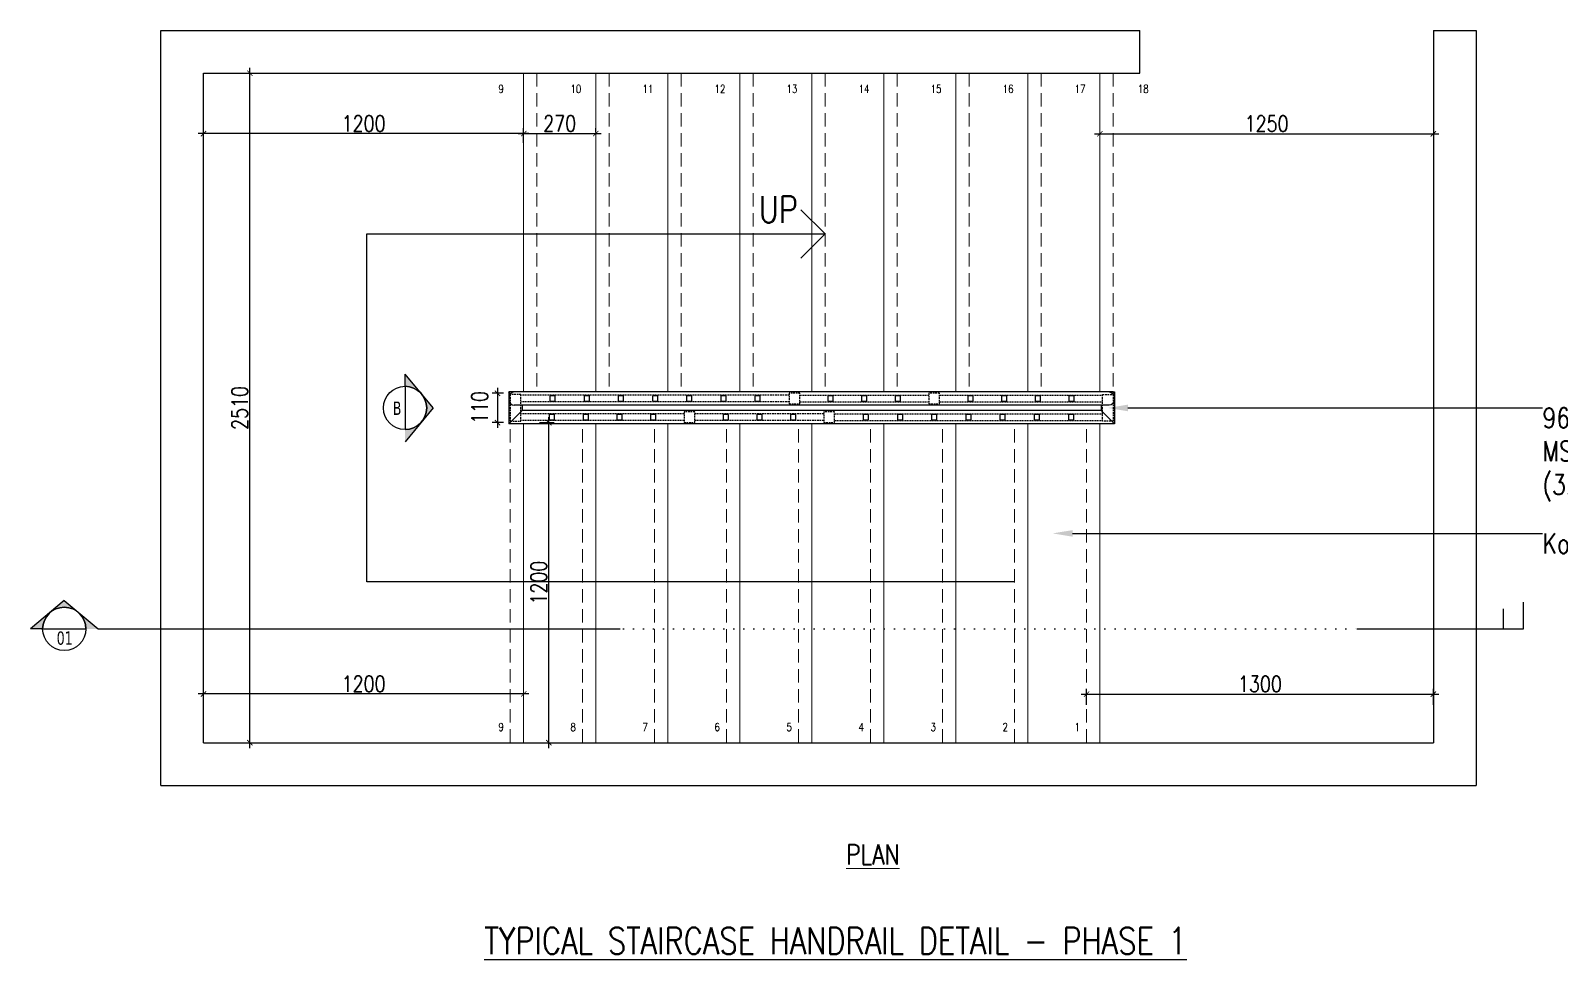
# Model space of a CAD drawing. Extents: x -32840 to 422982, y 280745 to 888746.
# Drawn here: x 371815 to 377553, y 463887 to 467369 of the extents above; entities that cross this region are included whole.
import ezdxf
from ezdxf import colors
from ezdxf.entities.mleader import LeaderData, LeaderLine
from ezdxf.math import Vec2, Vec3

# ---------------------------------------------------------------- set-up
doc = ezdxf.new("R2010")
doc.units = 0
doc.header["$LTSCALE"] = 1000
doc.header["$PDMODE"] = 3
for name, pattern in [('CONTINOUS', [0]), ('DOT', [0.25, 0, -0.25]), ('HIDDEN', [0.375, 0.25, -0.125]), ('HIDDEN2', [0.1875, 0.125, -0.0625])]:
    doc.linetypes.add(name, pattern=pattern)
doc.layers.get('Defpoints').update_dxf_attribs({"linetype": 'HIDDEN'})
doc.layers.add('1.B-6-8 (BASE DWG)$0$C-PC-STIR-PLAN', color=21, linetype='Continuous', lineweight=20)
for name, color, linetype in [('A-CHORD SEC TAG', 2, 'Continuous'), ('A-RAIL-ELE', 5, 'Continuous'), ('A-WALL', 7, 'CONTINOUS'), ('Text', 7, 'Continuous')]:
    doc.layers.add(name, color=color, linetype=linetype)
doc.styles.add('ROMANS', font='romans.shx', dxfattribs={"width": 0.8})
doc.dimstyles.new('110', dxfattribs={"dimscale": 20, "dimtxt": 3, "dimasz": 1, "dimexe": 1, "dimexo": 1, "dimgap": 0.4, "dimtad": 1, "dimdec": 0, "dimzin": 3, "dimdsep": 46, "dimtxsty": 'ROMANS', "dimblk": 'ARCHTICK', "dimcen": 0.0625, "dimdle": 1, "dimclrd": 3, "dimclre": 3, "dimclrt": 6, "dimadec": 0, "dimazin": 0, "dimtfac": 1, "dimtdec": 0, "dimtix": 1, "dimtmove": 1, "dimatfit": 3, "dimfxl": 1, "dimfrac": 2, "dimtolj": 1, "dimtzin": 3, "dimarcsym": 0})

# ---------------------------------------------------------------- blocks, each defined once
blk = doc.blocks.new('_ArchTick')
at = {"color": 0, "linetype": 'ByBlock', "const_width": 0.15}
blk.add_lwpolyline([(-0.5, -0.5), (0.5, 0.5)], dxfattribs=at)
blk = doc.blocks.new('*D2047')
at = {"layer": 'A-WALL', "color": 3, "lineweight": -2, "transparency": 16777216}
for p, q in [((372532.1, 467209.4), (372657, 467209.4)), ((372637, 464679.4), (372637, 467229.4)), ((372532.1, 464699.4), (372657, 464699.4))]:
    blk.add_line(p, q, dxfattribs=at)
at = {"layer": 'Defpoints', "color": 0, "transparency": 16777216}
for p in [(372512.1, 467209.4), (372637, 467209.4), (372512.1, 464699.4)]:
    blk.add_point(p, dxfattribs=at)
at = {"layer": 'A-WALL', "color": 3, "lineweight": -2, "transparency": 16777216, "xscale": 20, "yscale": 20, "zscale": 20}
for p, rotation in [((372637, 467209.4), 90), ((372637, 464699.4), 270)]:
    blk.add_blockref('_ArchTick', p, dxfattribs=dict(at, rotation=rotation))
at = {"layer": 'A-WALL', "color": 6, "transparency": 16777216, "insert": (372599, 465954.4), "char_height": 60, "attachment_point": 5, "rotation": 90, "style": 'ROMANS'}
blk.add_mtext('\\A1;2510', dxfattribs=at)
blk = doc.blocks.new('*D2048')
at = {"layer": 'A-RAIL-ELE', "color": 3, "lineweight": -2, "transparency": 16777216}
for p, q in [((373723.2, 465899.4), (373777.8, 465899.4)), ((373757.8, 464679.4), (373757.8, 465919.4)), ((373723.2, 464699.4), (373777.8, 464699.4))]:
    blk.add_line(p, q, dxfattribs=at)
at = {"layer": 'Defpoints', "color": 0, "transparency": 16777216}
for p in [(373703.2, 465899.4), (373757.8, 465899.4), (373703.2, 464699.4)]:
    blk.add_point(p, dxfattribs=at)
at = {"layer": 'A-RAIL-ELE', "color": 3, "lineweight": -2, "transparency": 16777216, "xscale": 20, "yscale": 20, "zscale": 20}
for p, rotation in [((373757.8, 465899.4), 90), ((373757.8, 464699.4), 270)]:
    blk.add_blockref('_ArchTick', p, dxfattribs=dict(at, rotation=rotation))
at = {"layer": 'A-RAIL-ELE', "color": 6, "transparency": 16777216, "insert": (373719.8, 465299.4), "char_height": 60, "attachment_point": 5, "rotation": 90, "style": 'ROMANS'}
blk.add_mtext('\\A1;1200', dxfattribs=at)
blk = doc.blocks.new('*D2049')
at = {"layer": 'A-RAIL-ELE', "color": 3, "lineweight": -2, "transparency": 16777216}
for p, q in [((373588.3, 466009.4), (373545.3, 466009.4)), ((373565.3, 466029.4), (373565.3, 465879.4)), ((373588.3, 465899.4), (373545.3, 465899.4))]:
    blk.add_line(p, q, dxfattribs=at)
at = {"layer": 'Defpoints', "color": 0, "transparency": 16777216}
for p in [(373608.3, 466009.4), (373565.3, 465899.4), (373608.3, 465899.4)]:
    blk.add_point(p, dxfattribs=at)
at = {"layer": 'A-RAIL-ELE', "color": 3, "lineweight": -2, "transparency": 16777216, "xscale": 20, "yscale": 20, "zscale": 20}
for p, rotation in [((373565.3, 466009.4), 90), ((373565.3, 465899.4), 270)]:
    blk.add_blockref('_ArchTick', p, dxfattribs=dict(at, rotation=rotation))
at = {"layer": 'A-RAIL-ELE', "color": 6, "transparency": 16777216, "insert": (373498.4, 465956.2), "char_height": 60, "attachment_point": 5, "rotation": 90, "style": 'ROMANS'}
blk.add_mtext('\\A1;110', dxfattribs=at)
blk = doc.blocks.new('*D2050')
at = {"layer": 'A-RAIL-ELE', "color": 3, "lineweight": -2, "transparency": 16777216}
for p, q in [((375773.3, 464841), (375773.3, 464901.5)), ((377073.3, 464841), (377073.3, 464901.5)), ((375753.3, 464881.5), (377093.3, 464881.5))]:
    blk.add_line(p, q, dxfattribs=at)
at = {"layer": 'Defpoints', "color": 0, "transparency": 16777216}
for p in [(377073.3, 464881.5), (375773.3, 464821), (377073.3, 464821)]:
    blk.add_point(p, dxfattribs=at)
at = {"layer": 'A-RAIL-ELE', "color": 3, "lineweight": -2, "transparency": 16777216, "xscale": 20, "yscale": 20, "zscale": 20, "rotation": 180}
blk.add_blockref('_ArchTick', (375773.3, 464881.5), dxfattribs=at)
at = {"layer": 'A-RAIL-ELE', "color": 3, "lineweight": -2, "transparency": 16777216, "xscale": 20, "yscale": 20, "zscale": 20}
blk.add_blockref('_ArchTick', (377073.3, 464881.5), dxfattribs=at)
at = {"layer": 'A-RAIL-ELE', "color": 6, "transparency": 16777216, "insert": (376423.3, 464919.5), "char_height": 60, "attachment_point": 5, "style": 'ROMANS'}
blk.add_mtext('\\A1;1300', dxfattribs=at)
blk = doc.blocks.new('TAG-SEC-TAIL')
for p, q in [((22, 0), (22, 3)), ((25, 0), (25, 4)), ((0, 0), (25, 0))]:
    blk.add_line(p, q)
blk = doc.blocks.new('*D2051')
at = {"layer": 'A-RAIL-ELE', "color": 3, "lineweight": -2, "transparency": 16777216}
for p, q in [((373643.3, 466983), (373953.3, 466983)), ((373663.3, 466988.2), (373663.3, 467003)), ((373933.3, 466988.2), (373933.3, 467003))]:
    blk.add_line(p, q, dxfattribs=at)
at = {"layer": 'Defpoints', "color": 0, "transparency": 16777216}
for p in [(373663.3, 466968.2), (373933.3, 466983), (373933.3, 466968.2)]:
    blk.add_point(p, dxfattribs=at)
at = {"layer": 'A-RAIL-ELE', "color": 3, "lineweight": -2, "transparency": 16777216, "xscale": 20, "yscale": 20, "zscale": 20, "rotation": 180}
blk.add_blockref('_ArchTick', (373663.3, 466983), dxfattribs=at)
at = {"layer": 'A-RAIL-ELE', "color": 3, "lineweight": -2, "transparency": 16777216, "xscale": 20, "yscale": 20, "zscale": 20}
blk.add_blockref('_ArchTick', (373933.3, 466983), dxfattribs=at)
at = {"layer": 'A-RAIL-ELE', "color": 6, "transparency": 16777216, "insert": (373798.3, 467021), "char_height": 60, "attachment_point": 5, "style": 'ROMANS'}
blk.add_mtext('\\A1;270', dxfattribs=at)
blk = doc.blocks.new('*D2052')
at = {"layer": 'A-RAIL-ELE', "color": 3, "lineweight": -2, "transparency": 16777216}
blk.add_line((373683.3, 464882), (372443.3, 464882), dxfattribs=at)
at = {"layer": 'Defpoints', "color": 0, "transparency": 16777216}
for p in [(372463.3, 464882), (372463.3, 464882), (373663.3, 464882)]:
    blk.add_point(p, dxfattribs=at)
at = {"layer": 'A-RAIL-ELE', "color": 3, "lineweight": -2, "transparency": 16777216, "xscale": 20, "yscale": 20, "zscale": 20, "rotation": 180}
blk.add_blockref('_ArchTick', (372463.3, 464882), dxfattribs=at)
at = {"layer": 'A-RAIL-ELE', "color": 3, "lineweight": -2, "transparency": 16777216, "xscale": 20, "yscale": 20, "zscale": 20}
blk.add_blockref('_ArchTick', (373663.3, 464882), dxfattribs=at)
at = {"layer": 'A-RAIL-ELE', "color": 6, "transparency": 16777216, "insert": (373063.3, 464920), "char_height": 60, "attachment_point": 5, "style": 'ROMANS'}
blk.add_mtext('\\A1;1200', dxfattribs=at)
blk = doc.blocks.new('*D2053')
at = {"layer": 'A-RAIL-ELE', "color": 3, "lineweight": -2, "transparency": 16777216}
blk.add_line((375803.3, 466982.5), (377093.3, 466982.5), dxfattribs=at)
at = {"layer": 'Defpoints', "color": 0, "transparency": 16777216}
for p in [(375823.3, 466982.5), (377073.3, 466982.5), (377073.3, 466982.5)]:
    blk.add_point(p, dxfattribs=at)
at = {"layer": 'A-RAIL-ELE', "color": 3, "lineweight": -2, "transparency": 16777216, "xscale": 20, "yscale": 20, "zscale": 20, "rotation": 180}
blk.add_blockref('_ArchTick', (375823.3, 466982.5), dxfattribs=at)
at = {"layer": 'A-RAIL-ELE', "color": 3, "lineweight": -2, "transparency": 16777216, "xscale": 20, "yscale": 20, "zscale": 20}
blk.add_blockref('_ArchTick', (377073.3, 466982.5), dxfattribs=at)
at = {"layer": 'A-RAIL-ELE', "color": 6, "transparency": 16777216, "insert": (376448.3, 467020.5), "char_height": 60, "attachment_point": 5, "style": 'ROMANS'}
blk.add_mtext('\\A1;1250', dxfattribs=at)
blk = doc.blocks.new('*D2054')
at = {"layer": 'A-RAIL-ELE', "color": 3, "lineweight": -2, "transparency": 16777216}
for p, q in [((373683.3, 466983), (372443.3, 466983)), ((372463.3, 466948), (372463.3, 467003)), ((373663.3, 466948), (373663.3, 467003))]:
    blk.add_line(p, q, dxfattribs=at)
at = {"layer": 'Defpoints', "color": 0, "transparency": 16777216}
for p in [(372463.3, 466983), (372463.3, 466928), (373663.3, 466928)]:
    blk.add_point(p, dxfattribs=at)
at = {"layer": 'A-RAIL-ELE', "color": 3, "lineweight": -2, "transparency": 16777216, "xscale": 20, "yscale": 20, "zscale": 20, "rotation": 180}
blk.add_blockref('_ArchTick', (372463.3, 466983), dxfattribs=at)
at = {"layer": 'A-RAIL-ELE', "color": 3, "lineweight": -2, "transparency": 16777216, "xscale": 20, "yscale": 20, "zscale": 20}
blk.add_blockref('_ArchTick', (373663.3, 466983), dxfattribs=at)
at = {"layer": 'A-RAIL-ELE', "color": 6, "transparency": 16777216, "insert": (373063.3, 467021), "char_height": 60, "attachment_point": 5, "style": 'ROMANS'}
blk.add_mtext('\\A1;1200', dxfattribs=at)

msp = doc.modelspace()

# ---------------------------------------------------------------- hatches: boundary and pattern name
at = {"layer": 'A-CHORD SEC TAG'}
h = msp.add_hatch(color=256, dxfattribs=at)
h.paths.add_polyline_path([(373218.6, 466080.8), (373218.6, 466035.6, -0.2206), (373280.6, 466006.9)])
h.paths.add_polyline_path([(373324.7, 465954.4), (373281.1, 466006.4, -0.175251), (373299.9, 465954.4, -0.175251), (373281.1, 465902.4)])
h.paths.add_polyline_path([(373280.6, 465901.9, -0.2206), (373218.6, 465873.1), (373218.6, 465828)])
h = msp.add_hatch(color=256, dxfattribs=at)
h.paths.add_polyline_path([(371815.1, 465126), (371860.3, 465126, -0.2206), (371889.1, 465188)])
h.paths.add_polyline_path([(371941.5, 465232.1), (371889.6, 465188.5, -0.175251), (371941.5, 465207.3, -0.175251), (371993.5, 465188.5)])
h.paths.add_polyline_path([(371994, 465188, -0.2206), (372022.8, 465126), (372067.9, 465126)])

# ---------------------------------------------------------------- linework, layer by layer
at = {"layer": '1.B-6-8 (BASE DWG)$0$C-PC-STIR-PLAN', "ltscale": 0.2}
for p, q in [((373663.3, 467209.4), (373663.3, 466014.4)), ((373933.3, 467209.4), (373933.3, 466014.4)), ((374203.3, 467209.4), (374203.3, 466014.4)), ((374473.3, 467209.4), (374473.3, 466014.4)), ((374743.3, 467209.4), (374743.3, 466014.4)), ((375013.3, 467209.4), (375013.3, 466014.4)), ((375283.3, 467209.4), (375283.3, 466014.4)), ((375553.3, 467209.4), (375553.3, 466014.4)), ((375823.3, 467209.4), (375823.3, 466014.4)), ((373663.3, 465894.4), (373663.3, 464699.4)), ((373933.3, 465894.4), (373933.3, 464699.4)), ((374203.3, 465894.4), (374203.3, 464699.4)), ((374473.3, 465894.4), (374473.3, 464699.4)), ((374743.3, 465894.4), (374743.3, 464699.4)), ((375013.3, 465894.4), (375013.3, 464699.4)), ((375283.3, 465894.4), (375283.3, 464699.4)), ((375553.3, 465894.4), (375553.3, 464699.4)), ((375823.3, 465894.4), (375823.3, 464699.4))]:
    msp.add_line(p, q, dxfattribs=at)
at = {"layer": '1.B-6-8 (BASE DWG)$0$C-PC-STIR-PLAN', "color": 1, "linetype": 'HIDDEN', "ltscale": 0.2}
for p, q in [((373713.3, 467209.4), (373713.3, 466014.4)), ((373983.3, 467209.4), (373983.3, 466014.4)), ((374253.3, 467209.4), (374253.3, 466014.4)), ((374523.3, 467209.4), (374523.3, 466014.4)), ((374793.3, 467209.4), (374793.3, 466014.4)), ((375063.3, 467209.4), (375063.3, 466014.4)), ((375333.3, 467209.4), (375333.3, 466014.4)), ((375603.3, 467209.4), (375603.3, 466014.4)), ((375873.3, 467209.4), (375873.3, 466014.4)), ((373613.3, 464699.4), (373613.3, 465894.4)), ((373883.3, 464699.4), (373883.3, 465894.4)), ((374153.3, 464699.4), (374153.3, 465894.4)), ((374423.3, 464699.4), (374423.3, 465894.4)), ((374693.3, 464699.4), (374693.3, 465894.4)), ((374963.3, 464699.4), (374963.3, 465894.4)), ((375233.3, 464699.4), (375233.3, 465894.4)), ((375503.3, 464699.4), (375503.3, 465894.4)), ((375773.3, 464699.4), (375773.3, 465894.4))]:
    msp.add_line(p, q, dxfattribs=at)
at = {"layer": 'A-CHORD SEC TAG'}
for p, q in [((373218.6, 466035.6), (373218.6, 466080.8)), ((373324.7, 465954.4), (373218.6, 466080.8)), ((373218.6, 466035.6), (373218.6, 465873.1)), ((373324.7, 465954.4), (373218.6, 465828)), ((371941.5, 465232.1), (371815.1, 465126)), ((371941.5, 465232.1), (372067.9, 465126)), ((371860.3, 465126), (371815.1, 465126)), ((371860.3, 465126), (372022.8, 465126)), ((372067.9, 465126), (374025.4, 465126))]:
    msp.add_line(p, q, dxfattribs=at)
at = {"layer": 'A-CHORD SEC TAG', "linetype": 'DOT', "ltscale": 0.15}
msp.add_line((373962.4, 465126), (376785.9, 465126), dxfattribs=at)
at = {"layer": 'A-CHORD SEC TAG'}
for centre in [(373218.6, 465954.4), (371941.5, 465126)]:
    msp.add_circle(centre, 81.2, dxfattribs=at)
for centre, start, end in [((373218.6, 465954.4), 270, 90), ((371941.5, 465126), 0, 180)]:
    msp.add_arc(centre, 81.2, start, end, dxfattribs=at)
at = {"layer": 'A-WALL', "color": 1}
for p, q in [((372303.3, 464539.4), (372303.3, 467369.4)), ((372303.3, 467369.4), (375973.3, 467369.4)), ((375973.3, 467209.4), (375973.3, 467369.4)), ((377073.3, 467369.4), (377233.3, 467369.4)), ((377073.3, 467369.4), (377073.3, 467209.4)), ((377233.3, 467369.4), (377233.3, 464539.4)), ((372463.3, 464699.4), (372463.3, 467209.4)), ((372463.3, 467209.4), (375973.3, 467209.4)), ((377073.3, 467209.4), (377073.3, 464699.4)), ((372463.3, 464699.4), (377073.3, 464699.4)), ((372303.3, 464539.4), (377233.3, 464539.4))]:
    msp.add_line(p, q, dxfattribs=at)
at = {"layer": 'A-WALL', "color": 6}
for p, q in [((373608.3, 466014.4), (373608.3, 465894.4)), ((373614.1, 466007.1), (373608.3, 466014.4)), ((373628.3, 466014.4), (373608.3, 466014.4)), ((375873.3, 466014.4), (373625.3, 466014.4)), ((375858.3, 466014.4), (375878.3, 466014.4)), ((375872.4, 466007.1), (375878.3, 466014.4)), ((375878.3, 466014.4), (375878.3, 465894.4)), ((373608.3, 465949.4), (373608.3, 465894.4)), ((373658.3, 465944.4), (373608.3, 465894.4)), ((375858.3, 465964.4), (373628.3, 465964.4)), ((373658.3, 465964.4), (373658.3, 465944.4)), ((375833.3, 465944.4), (373658.3, 465944.4)), ((375828.3, 465964.4), (375828.3, 465944.4)), ((375828.3, 465944.4), (375878.3, 465894.4)), ((375878.3, 465949.4), (375878.3, 465894.4)), ((375878.3, 465894.4), (373608.3, 465894.4))]:
    msp.add_line(p, q, dxfattribs=at)
at = {"layer": 'A-WALL', "color": 3, "linetype": 'HIDDEN2', "ltscale": 0.05}
for p, q in [((374658.6, 466001.9), (373653.3, 466001.9)), ((374698.6, 466001.9), (375181.8, 466001.9)), ((375221.8, 466001.9), (375833.3, 466001.9)), ((374658.6, 465976.9), (373653.3, 465976.9)), ((374264.7, 465931.9), (373653.3, 465931.9)), ((374788, 465931.9), (374304.7, 465931.9)), ((374698.6, 465976.9), (375181.8, 465976.9)), ((374828, 465931.9), (375833.3, 465931.9)), ((375221.8, 465976.9), (375833.3, 465976.9)), ((374264.7, 465906.9), (373653.3, 465906.9)), ((374788, 465906.9), (374304.7, 465906.9)), ((374828, 465906.9), (375833.3, 465906.9))]:
    msp.add_line(p, q, dxfattribs=at)
at = {"layer": 'A-WALL', "color": 6}
msp.add_lwpolyline([(374702.5, 466516.1), (374793.3, 466606.9), (374702.5, 466697.7)], dxfattribs=at)
at = {"layer": 'A-WALL', "color": 5}
msp.add_lwpolyline([(375503.3, 465301.9), (373075.8, 465301.9), (373075.8, 466606.9), (374793.3, 466606.9)], dxfattribs=at)
at = {"layer": 'A-WALL', "color": 4, "linetype": 'HIDDEN2', "ltscale": 0.05, "elevation": 0}
for points in [[(373613.3, 465904.4), (373653.3, 465904.4), (373653.3, 466004.4), (373613.3, 466004.4)], [(374658.6, 465969.4), (374698.6, 465969.4), (374698.6, 466009.4), (374658.6, 466009.4)], [(374658.6, 465969.4), (374698.6, 465969.4), (374698.6, 466009.4), (374658.6, 466009.4)], [(375181.8, 465969.4), (375221.8, 465969.4), (375221.8, 466009.4), (375181.8, 466009.4)], [(375181.8, 465969.4), (375221.8, 465969.4), (375221.8, 466009.4), (375181.8, 466009.4)], [(375873.3, 465904.4), (375833.3, 465904.4), (375833.3, 466004.4), (375873.3, 466004.4)], [(374264.7, 465899.4), (374304.7, 465899.4), (374304.7, 465939.4), (374264.7, 465939.4)], [(374788, 465899.4), (374828, 465899.4), (374828, 465939.4), (374788, 465939.4)]]:
    msp.add_lwpolyline(points, close=True, dxfattribs=at)
at = {"layer": 'A-WALL', "color": 5, "elevation": 0}
for points in [[(373761.4, 465979.4), (373781.4, 465979.4), (373781.4, 465999.4), (373761.4, 465999.4)], [(373889.6, 465979.4), (373909.6, 465979.4), (373909.6, 465999.4), (373889.6, 465999.4)], [(374017.8, 465979.4), (374037.8, 465979.4), (374037.8, 465999.4), (374017.8, 465999.4)], [(374145.9, 465979.4), (374165.9, 465979.4), (374165.9, 465999.4), (374145.9, 465999.4)], [(374274.1, 465979.4), (374294.1, 465979.4), (374294.1, 465999.4), (374274.1, 465999.4)], [(374402.2, 465979.4), (374422.2, 465979.4), (374422.2, 465999.4), (374402.2, 465999.4)], [(374530.4, 465979.4), (374550.4, 465979.4), (374550.4, 465999.4), (374530.4, 465999.4)], [(374803, 465979.4), (374823, 465979.4), (374823, 465999.4), (374803, 465999.4)], [(374929.3, 465979.4), (374949.3, 465979.4), (374949.3, 465999.4), (374929.3, 465999.4)], [(375055.5, 465979.4), (375075.5, 465979.4), (375075.5, 465999.4), (375055.5, 465999.4)], [(375328.1, 465979.4), (375348.1, 465979.4), (375348.1, 465999.4), (375328.1, 465999.4)], [(375454.4, 465979.4), (375474.4, 465979.4), (375474.4, 465999.4), (375454.4, 465999.4)], [(375580.7, 465979.4), (375600.7, 465979.4), (375600.7, 465999.4), (375580.7, 465999.4)], [(375707, 465979.4), (375727, 465979.4), (375727, 465999.4), (375707, 465999.4)], [(373759.5, 465909.4), (373779.5, 465909.4), (373779.5, 465929.4), (373759.5, 465929.4)], [(373885.8, 465909.4), (373905.8, 465909.4), (373905.8, 465929.4), (373885.8, 465929.4)], [(374012.1, 465909.4), (374032.1, 465909.4), (374032.1, 465929.4), (374012.1, 465929.4)], [(374138.4, 465909.4), (374158.4, 465909.4), (374158.4, 465929.4), (374138.4, 465929.4)], [(374411, 465909.4), (374431, 465909.4), (374431, 465929.4), (374411, 465929.4)], [(374537.3, 465909.4), (374557.3, 465909.4), (374557.3, 465929.4), (374537.3, 465929.4)], [(374663.5, 465909.4), (374683.5, 465909.4), (374683.5, 465929.4), (374663.5, 465929.4)], [(374936.1, 465909.4), (374956.1, 465909.4), (374956.1, 465929.4), (374936.1, 465929.4)], [(375064.3, 465909.4), (375084.3, 465909.4), (375084.3, 465929.4), (375064.3, 465929.4)], [(375192.4, 465909.4), (375212.4, 465909.4), (375212.4, 465929.4), (375192.4, 465929.4)], [(375320.6, 465909.4), (375340.6, 465909.4), (375340.6, 465929.4), (375320.6, 465929.4)], [(375448.8, 465909.4), (375468.8, 465909.4), (375468.8, 465929.4), (375448.8, 465929.4)], [(375576.9, 465909.4), (375596.9, 465909.4), (375596.9, 465929.4), (375576.9, 465929.4)], [(375705.1, 465909.4), (375725.1, 465909.4), (375725.1, 465929.4), (375705.1, 465929.4)]]:
    msp.add_lwpolyline(points, close=True, dxfattribs=at)
at = {"layer": 'A-WALL', "color": 6}
msp.add_ellipse((373628.3, 465989.4), major_axis=(0, -25), ratio=0.8, start_param=3.141593, end_param=6.283185, dxfattribs=at)
at = {"layer": 'A-WALL', "color": 6, "extrusion": (0, 0, -1)}
msp.add_ellipse((375858.3, 465989.4), major_axis=(0, -25), ratio=0.8, start_param=3.141593, end_param=6.283185, dxfattribs=at)

# ---------------------------------------------------------------- block references
at = {"layer": 'A-CHORD SEC TAG', "xscale": 25, "yscale": 25, "zscale": 25, "rotation": 3.360726611985422e-08}
msp.add_blockref('TAG-SEC-TAIL', (376785.9, 465126), dxfattribs=at)

# ---------------------------------------------------------------- texts
at = {"layer": 'A-WALL', "color": 6, "style": 'ROMANS'}
for s, width, insert, char_height, attachment_point in [('9', 170.309, (373568.4, 467135.7), 30, 7), ('10', 170.309, (373838.4, 467135.7), 30, 7), ('11', 170.309, (374108.4, 467135.7), 30, 7), ('12', 170.309, (374378.4, 467135.7), 30, 7), ('13', 170.309, (374648.4, 467135.7), 30, 7), ('14', 170.309, (374918.4, 467135.7), 30, 7), ('15', 170.309, (375188.4, 467135.7), 30, 7), ('16', 170.309, (375458.4, 467135.7), 30, 7), ('17', 170.309, (375728.4, 467135.7), 30, 7), ('18', 170.309, (375965.2, 467135.7), 30, 7), ('UP', 150.033, (374544.3, 466748.7), 100, 1), ('9', 170.309, (373568.4, 464773.1), 30, 1), ('8', 170.309, (373838.4, 464773.1), 30, 1), ('7', 170.309, (374108.4, 464773.1), 30, 1), ('6', 170.309, (374378.4, 464773.1), 30, 1), ('5', 170.309, (374648.4, 464773.1), 30, 1), ('4', 170.309, (374918.4, 464773.1), 30, 1), ('3', 170.309, (375188.4, 464773.1), 30, 1), ('2', 170.309, (375458.4, 464773.1), 30, 1), ('1', 170.309, (375728.4, 464773.1), 30, 1), ('{\\LTYPICAL STAIRCASE HANDRAIL DETAIL - PHASE 1}', 6890.243, (373515.9, 464006.7), 100, 1)]:
    msp.add_mtext_dynamic_manual_height_columns(s, width=width, gutter_width=10740.8, heights=[0], dxfattribs=dict(at, insert=insert, char_height=char_height, attachment_point=attachment_point))
at = {"layer": 'Text', "lineweight": 0, "ltscale": 0.5, "char_height": 50, "attachment_point": 1, "style": 'ROMANS'}
for s, insert in [('{\\fTahoma|b0|i0|c0|p34;B}', (373172.7, 465978.4)), ('{\\fTahoma|b0|i0|c0|p34;01}', (371912.8, 465116.6))]:
    msp.add_mtext_dynamic_manual_height_columns(s, width=53.288, gutter_width=10740.8, heights=[0], dxfattribs=dict(at, insert=insert))
at = {"layer": 'Text', "lineweight": 0, "ltscale": 0.5, "insert": (374871.9, 464318), "char_height": 75, "width": 846.712, "attachment_point": 1, "style": 'ROMANS'}
msp.add_mtext('{\\LPLAN}', dxfattribs=at)

# ---------------------------------------------------------------- dimensions: what is measured, and where the dimension line sits
at = {"layer": 'A-RAIL-ELE'}
for base, p1, p2, picture, middle in [((372463.3, 466983), (373663.3, 466928), (372463.3, 466928), '*D2054', (373063.3, 467021)), ((373933.3, 466983), (373663.3, 466968.2), (373933.3, 466968.2), '*D2051', (373798.3, 467021)), ((377073.3, 466982.5), (375823.3, 466982.5), (377073.3, 466982.5), '*D2053', (376448.3, 467020.5)), ((372463.3, 464882), (373663.3, 464882), (372463.3, 464882), '*D2052', (373063.3, 464920))]:
    dim = msp.add_linear_dim(base=base, p1=p1, p2=p2, dimstyle='110', dxfattribs=at)
    dim.commit()
    dim.dimension.update_dxf_attribs({"geometry": picture, "text_midpoint": middle})
dim = msp.add_linear_dim(base=(373565.3, 465899.4), p1=(373608.3, 466009.4), p2=(373608.3, 465899.4), angle=90, dimstyle='110', override={"dimtmove": 2}, dxfattribs=at)
dim.commit()
dim.dimension.update_dxf_attribs({"geometry": '*D2049', "text_midpoint": (373498.4, 465956.2), "dimtype": 160})
for base, p1, p2, angle, picture, middle in [((373757.8, 465899.4), (373703.2, 464699.4), (373703.2, 465899.4), 90, '*D2048', (373719.8, 465299.4)), ((377073.3, 464881.5), (375773.3, 464821), (377073.3, 464821), 180, '*D2050', (376423.3, 464919.5))]:
    dim = msp.add_linear_dim(base=base, p1=p1, p2=p2, angle=angle, dimstyle='110', dxfattribs=at)
    dim.commit()
    dim.dimension.update_dxf_attribs({"geometry": picture, "text_midpoint": middle})
at = {"layer": 'A-WALL', "color": 1}
dim = msp.add_linear_dim(base=(372637, 467209.4), p1=(372512.1, 464699.4), p2=(372512.1, 467209.4), angle=90, dimstyle='110', dxfattribs=at)
dim.commit()
dim.dimension.update_dxf_attribs({"geometry": '*D2047', "text_midpoint": (372599, 465954.4)})

# ---------------------------------------------------------------- leaders
at = {"layer": 'Text', "lineweight": 0, "ltscale": 0.5}
ml = msp.add_multileader_mtext('Standard', dxfattribs=at)
ml.set_content('96 x 48 mm RHS MS hollow section (3.2mm)', color=256, style='ROMANS')
ml.set_leader_properties()
ml.build(insert=Vec2(0, 0))
ml.multileader.update_dxf_attribs({"text_left_attachment_type": 0, "dogleg_length": 0.36, "arrow_head_size": 75})
ctx = ml.context
ctx.base_point, ctx.char_height, ctx.arrow_head_size, ctx.landing_gap_size, ctx.plane_origin = Vec3(377482.5, 465954.5), 75, 75, 0.09, Vec3(375873.3, 465904.9)
ctx.left_attachment = 0
notes = []
notes.append((ctx, [(0, (1, 1, 0), (377123.9, 465954.5), (1, 0), 358.5, [(0, [(375853.3, 465954.5)], 0, [])])]))
ctx.mtext.insert, ctx.mtext.width, ctx.mtext.flow_direction = Vec3(377482.6, 465954.5), 846.712, 5
ml = msp.add_multileader_mtext('Standard', dxfattribs=at)
ml.set_content('Kotah Tread & Riser', color=256, style='ROMANS')
ml.set_leader_properties()
ml.build(insert=Vec2(0, 0))
ml.multileader.update_dxf_attribs({"text_left_attachment_type": 0, "dogleg_length": 0.36, "arrow_head_size": 75})
ctx = ml.context
ctx.base_point, ctx.char_height, ctx.arrow_head_size, ctx.landing_gap_size, ctx.plane_origin = Vec3(377482.5, 465484.1), 75, 75, 0.09, Vec3(375873.3, 465434.5)
ctx.left_attachment = 0
notes.append((ctx, [(0, (1, 1, 0), (377123.9, 465484.1), (1, 0), 358.5, [(0, [(375646.1, 465484.1)], 0, [])])]))
ctx.mtext.insert, ctx.mtext.width, ctx.mtext.flow_direction = Vec3(377482.6, 465484.1), 846.712, 5
for ctx, leaders in notes:
    for number, flags, end, landing, length, lines in leaders:
        leader = LeaderData()
        leader.index, (leader.has_last_leader_line, leader.has_dogleg_vector, leader.attachment_direction) = number, flags
        leader.last_leader_point, leader.dogleg_vector, leader.dogleg_length = Vec3(end), Vec3(landing), length
        for number, points, colour, breaks in lines:
            line = LeaderLine()
            line.index, line.vertices, line.color, line.breaks = number, Vec3.list(points), colors.encode_raw_color(colour), breaks
            leader.lines.append(line)
        ctx.leaders.append(leader)

doc.saveas('drawing.dxf')
